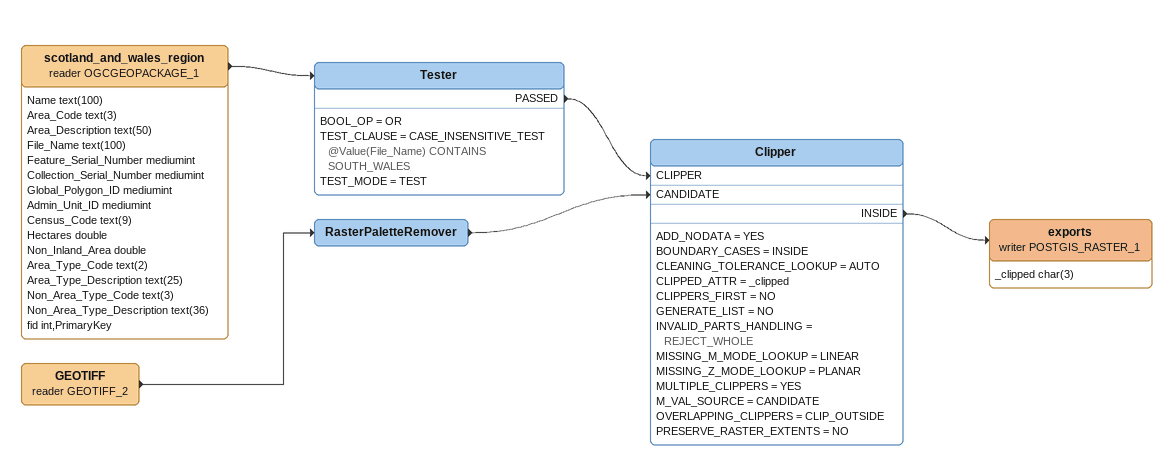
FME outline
scotland_and_wales_region (reader OGCGEOPACKAGE_1)
    attributes: Name text(100), Area_Code text(3), Area_Description text(50), File_Name text(100), Feature_Serial_Number mediumint, Collection_Serial_Number mediumint, Global_Polygon_ID mediumint, Admin_Unit_ID mediumint, Census_Code text(9), Hectares double, Non_Inland_Area double, Area_Type_Code text(2), Area_Type_Description text(25), Non_Area_Type_Code text(3), Non_Area_Type_Description text(36), fid int,PrimaryKey
    -> Tester
Tester
    BOOL_OP = OR
    TEST_CLAUSE = CASE_INSENSITIVE_TEST @Value(File_Name) CONTAINS SOUTH_WALES
    TEST_MODE = TEST
    PASSED -> Clipper [CLIPPER]
GEOTIFF (reader GEOTIFF_2)
    -> RasterPaletteRemover
RasterPaletteRemover
    -> Clipper [CANDIDATE]
Clipper
    ADD_NODATA = YES
    BOUNDARY_CASES = INSIDE
    CLEANING_TOLERANCE_LOOKUP = AUTO
    CLIPPED_ATTR = _clipped
    CLIPPERS_FIRST = NO
    GENERATE_LIST = NO
    INVALID_PARTS_HANDLING = REJECT_WHOLE
    MISSING_M_MODE_LOOKUP = LINEAR
    MISSING_Z_MODE_LOOKUP = PLANAR
    MULTIPLE_CLIPPERS = YES
    M_VAL_SOURCE = CANDIDATE
    OVERLAPPING_CLIPPERS = CLIP_OUTSIDE
    PRESERVE_RASTER_EXTENTS = NO
    INSIDE -> exports (writer POSTGIS_RASTER_1)
exports (writer POSTGIS_RASTER_1)
    attributes: _clipped char(3)
